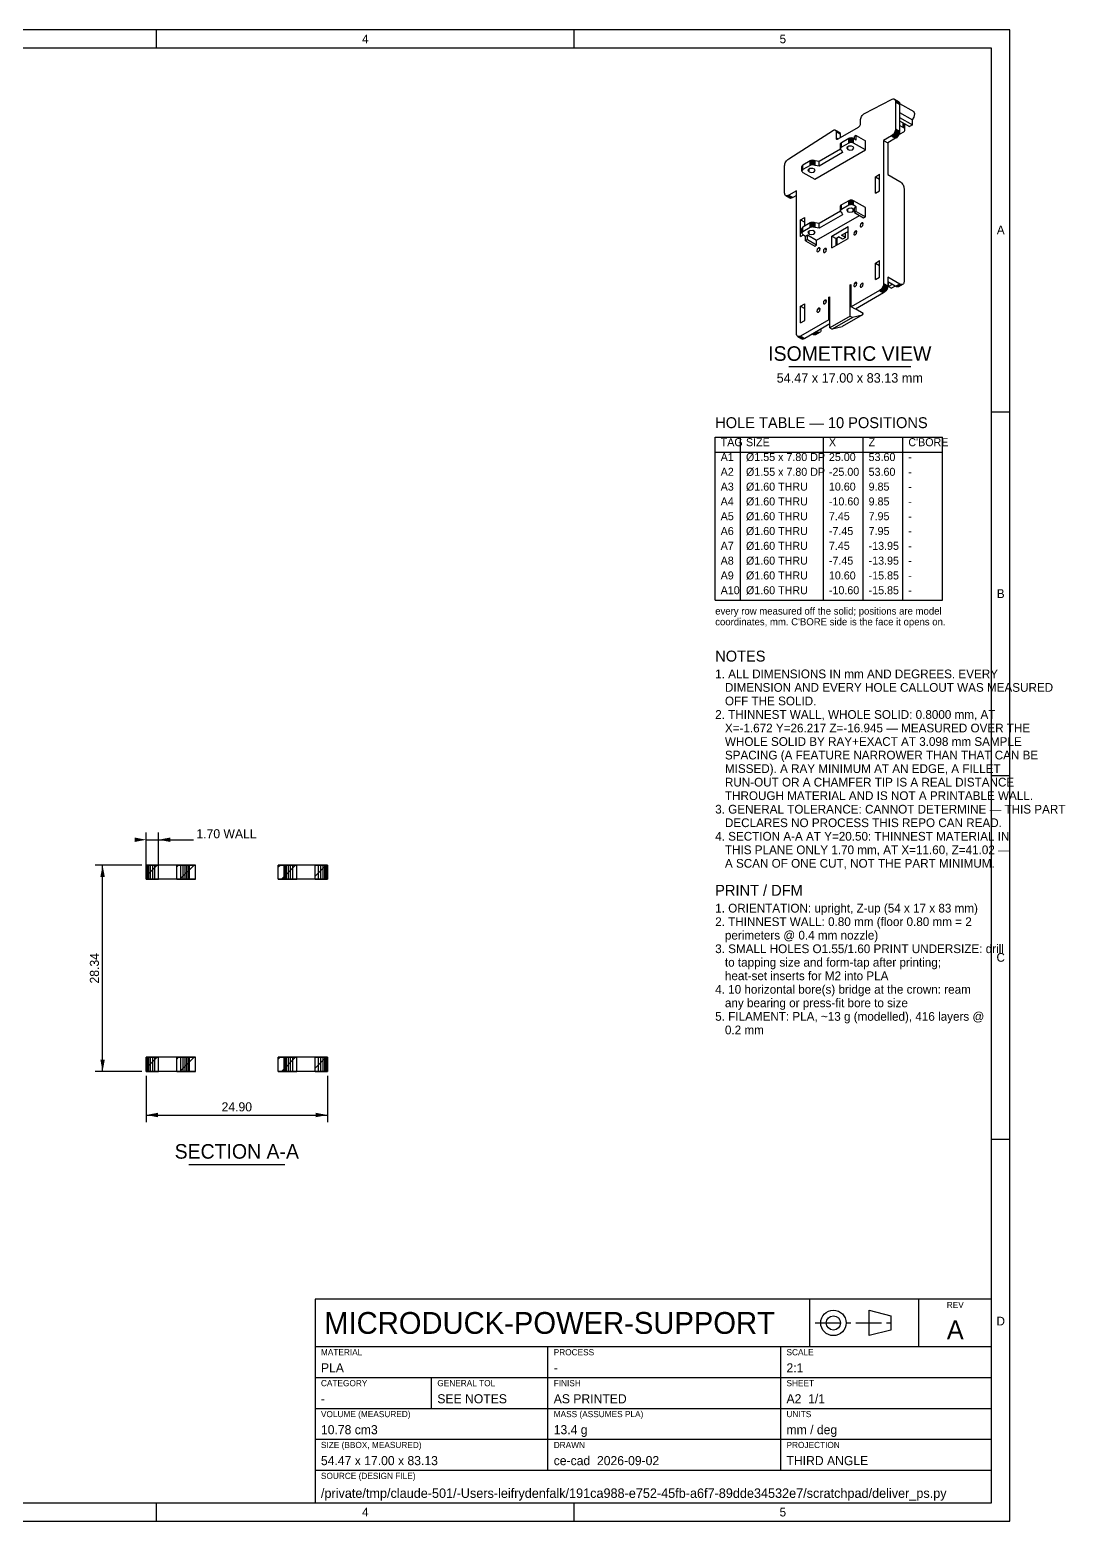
# Model space of a CAD drawing. Header units: millimetres. Extents: x 5 to 604, y 5 to 415.
# Drawn here: x 319.6 to 604.2, y 5 to 415 of the extents above; entities that cross this region are included whole.
import ezdxf
from ezdxf.enums import TextEntityAlignment as Align

# ---------------------------------------------------------------- set-up
doc = ezdxf.new("R2010")
doc.units = ezdxf.units.MM
doc.linetypes.add('CENTER', pattern=[11.2, 7, -1.4, 1.4, -1.4])
for name, color, linetype in [('CENTER', 4, 'CENTER'), ('DIM', 3, 'CONTINUOUS'), ('FRAME', 7, 'CONTINUOUS'), ('HATCH', 5, 'CONTINUOUS'), ('SECTION', 7, 'CONTINUOUS'), ('TEXT', 3, 'CONTINUOUS'), ('TITLE', 7, 'CONTINUOUS'), ('VISIBLE', 7, 'CONTINUOUS')]:
    doc.layers.add(name, color=color, linetype=linetype)

msp = doc.modelspace()

# ---------------------------------------------------------------- linework, layer by layer
at = {"layer": 'CENTER'}
msp.add_line((535.5, 59.5), (557.75, 59.5), dxfattribs=at)
at = {"layer": 'DIM'}
for p, q in [((351.566, 183.233665), (351.566, 194.34)), ((354.966, 183.233665), (354.966, 194.34)), ((351.566, 192.34), (354.966, 192.34)), ((354.966, 192.34), (364.566, 192.34)), ((350.366, 185.34), (337.566, 185.34)), ((339.566, 128.66), (339.566, 185.34)), ((350.366, 128.66), (337.566, 128.66)), ((351.566, 127.46), (351.566, 114.66)), ((401.366, 127.46), (401.366, 114.66)), ((351.566, 116.66), (401.366, 116.66))]:
    msp.add_line(p, q, dxfattribs=at)
for points in [[(351.566, 192.34), (348.366, 192.948), (348.366, 191.732)], [(354.966, 192.34), (358.166, 191.732), (358.166, 192.948)], [(339.566, 185.34), (338.958, 182.14), (340.174, 182.14)], [(339.566, 128.66), (340.174, 131.86), (338.958, 131.86)], [(351.566, 116.66), (354.766, 116.052), (354.766, 117.268)], [(401.366, 116.66), (398.166, 117.268), (398.166, 116.052)]]:
    msp.add_solid(points, dxfattribs=at)
at = {"layer": 'FRAME'}
for p, q in [((584, 410), (10, 410)), ((584, 10), (584, 410)), ((584, 66), (398, 66)), ((398, 66), (398, 10)), ((584, 10), (584, 66)), ((10, 10), (584, 10)), ((398, 10), (584, 10))]:
    msp.add_line(p, q, dxfattribs=at)
at = {"layer": 'HATCH'}
for p, q in [((351.566, 182.302644), (354.603356, 185.34)), ((359.966, 184.845284), (360.460716, 185.34)), ((360.823356, 181.46), (364.703356, 185.34)), ((387.866, 184.845284), (388.360716, 185.34)), ((388.723356, 181.46), (392.603356, 185.34)), ((397.966, 182.302644), (401.003356, 185.34)), ((354.965997, 181.46), (354.966, 181.460003)), ((365.065997, 181.46), (365.066, 181.460003)), ((392.965997, 181.46), (392.966, 181.460003)), ((401.365997, 181.46), (401.366, 181.460003)), ((351.566, 129.502644), (354.603356, 132.54)), ((359.966, 132.045284), (360.460716, 132.54)), ((360.823356, 128.66), (364.703356, 132.54)), ((387.866, 132.045284), (388.360716, 132.54)), ((388.723356, 128.66), (392.603356, 132.54)), ((397.966, 129.502644), (401.003356, 132.54)), ((354.965997, 128.66), (354.966, 128.660003)), ((365.065997, 128.66), (365.066, 128.660003)), ((392.965997, 128.66), (392.966, 128.660003)), ((401.365997, 128.66), (401.366, 128.660003))]:
    msp.add_line(p, q, dxfattribs=at)
at = {"layer": 'SECTION'}
for p, q in [((351.566, 181.46), (351.566, 185.34)), ((351.566, 185.34), (353.466, 185.34)), ((353.466, 185.34), (354.966, 185.34)), ((354.966, 181.46), (354.966, 185.34)), ((359.966, 181.46), (359.966, 185.34)), ((359.966, 185.34), (365.066, 185.34)), ((365.066, 181.46), (365.066, 185.34)), ((387.866, 181.46), (387.866, 185.34)), ((387.866, 185.34), (392.966, 185.34)), ((392.966, 181.46), (392.966, 185.34)), ((397.966, 181.46), (397.966, 185.34)), ((397.966, 185.34), (399.466, 185.34)), ((399.466, 185.34), (401.366, 185.34)), ((401.366, 185.34), (401.366, 181.46)), ((351.566, 181.46), (354.966, 181.46)), ((359.966, 181.46), (365.066, 181.46)), ((387.866, 181.46), (392.966, 181.46)), ((397.966, 181.46), (401.366, 181.46)), ((351.566, 128.66), (351.566, 132.54)), ((351.566, 132.54), (354.966, 132.54)), ((354.966, 128.66), (354.966, 132.54)), ((359.966, 128.66), (359.966, 132.54)), ((359.966, 132.54), (365.066, 132.54)), ((365.066, 128.66), (365.066, 132.54)), ((387.866, 128.66), (387.866, 132.54)), ((387.866, 132.54), (392.966, 132.54)), ((392.966, 128.66), (392.966, 132.54)), ((397.966, 128.66), (397.966, 132.54)), ((397.966, 132.54), (401.366, 132.54)), ((401.366, 132.54), (401.366, 128.66)), ((351.566, 128.66), (353.466, 128.66)), ((353.466, 128.66), (354.966, 128.66)), ((359.966, 128.66), (365.066, 128.66)), ((387.866, 128.66), (392.966, 128.66)), ((397.966, 128.66), (399.466, 128.66)), ((399.466, 128.66), (401.366, 128.66))]:
    msp.add_line(p, q, dxfattribs=at)
at = {"layer": 'TEXT'}
for p, q in [((528.2, 322.4), (561.8, 322.4)), ((363.266, 103.06), (389.666, 103.06))]:
    msp.add_line(p, q, dxfattribs=at)
at = {"layer": 'TITLE'}
for p, q in [((589, 415), (5, 415)), ((354.4, 410), (354.4, 415)), ((469.2, 410), (469.2, 415)), ((589, 5), (589, 415)), ((584, 310), (589, 310)), ((508, 303), (570.52, 303)), ((508, 258.23), (508, 303)), ((514.96, 258.23), (514.96, 303)), ((537.76, 258.23), (537.76, 303)), ((548.68, 258.23), (548.68, 303)), ((559.6, 258.23), (559.6, 303)), ((570.52, 258.23), (570.52, 303)), ((508, 298.93), (570.52, 298.93)), ((508, 258.23), (570.52, 258.23)), ((584, 210), (589, 210)), ((584, 110), (589, 110)), ((534, 53), (534, 66)), ((564, 53), (564, 66)), ((550.3, 56), (550.3, 63)), ((550.3, 63), (556.25, 61.46)), ((556.25, 57.54), (550.3, 56)), ((556.25, 61.46), (556.25, 57.54)), ((398, 53), (584, 53)), ((462, 19), (462, 53)), ((526, 19), (526, 53)), ((398, 44.5), (584, 44.5)), ((430, 36), (430, 44.5)), ((398, 36), (584, 36)), ((398, 27.5), (584, 27.5)), ((398, 19), (584, 19)), ((354.4, 5), (354.4, 10)), ((469.2, 5), (469.2, 10)), ((5, 5), (589, 5))]:
    msp.add_line(p, q, dxfattribs=at)
for radius in [3.5, 1.96]:
    msp.add_circle((540.5, 59.5), radius, dxfattribs=at)
at = {"layer": 'VISIBLE'}
for p, q in [((549.047189, 392.014968), (556.469123, 395.85095)), ((556.469123, 395.85095), (556.687681, 395.952278)), ((556.687681, 395.952278), (556.897841, 396)), ((556.897841, 396), (557.091524, 395.992282)), ((557.091524, 395.992282), (557.261289, 395.92942)), ((557.261289, 395.92942), (558.381581, 395.282619)), ((557.261289, 395.92942), (557.400612, 395.81383)), ((557.400612, 395.81383), (558.520904, 395.167029)), ((557.400612, 395.81383), (557.504138, 395.649954)), ((557.504138, 395.649954), (558.62443, 395.003153)), ((557.504138, 395.649954), (557.567889, 395.44409)), ((557.567889, 395.44409), (558.688181, 394.797289)), ((557.567889, 395.44409), (557.589415, 395.204149)), ((557.589415, 395.204149), (558.709707, 394.557348)), ((557.589415, 395.204149), (557.589415, 387.784184)), ((558.381581, 395.282619), (558.520904, 395.167029)), ((558.520904, 395.167029), (558.62443, 395.003153)), ((558.62443, 395.003153), (558.688181, 394.797289)), ((558.688181, 394.797289), (558.709707, 394.557348)), ((558.68915, 394.786494), (562.600402, 392.528331)), ((558.709707, 394.557348), (558.709707, 387.137383)), ((547.926897, 390.074565), (547.948423, 390.339362)), ((547.926897, 389.190976), (547.926897, 390.074565)), ((547.948423, 390.339362), (548.012174, 390.61884)), ((548.012174, 390.61884), (548.1157, 390.902257)), ((548.1157, 390.902257), (548.255023, 391.178723)), ((548.255023, 391.178723), (548.424788, 391.437613)), ((548.424788, 391.437613), (548.618472, 391.668978)), ((548.618472, 391.668978), (548.828631, 391.863927)), ((548.828631, 391.863927), (549.047189, 392.014968)), ((558.709707, 392.296274), (562.238627, 390.258851)), ((558.709707, 390.888828), (562.238627, 388.851406)), ((558.709707, 389.940618), (561.417453, 388.377301)), ((562.238627, 390.258851), (562.742153, 391.027931)), ((562.238627, 388.851406), (562.238627, 390.258851)), ((562.919497, 391.869815), (562.600402, 392.528331)), ((562.742153, 391.027931), (562.919497, 391.869815)), ((528.200795, 379.530223), (540.552015, 387.408529)), ((540.552015, 387.408529), (540.683149, 387.469326)), ((540.683149, 387.469326), (540.809245, 387.497959)), ((540.809245, 387.497959), (540.925455, 387.493328)), ((540.925455, 387.493328), (541.027314, 387.455611)), ((541.027314, 387.455611), (541.110908, 387.386257)), ((541.027314, 387.455611), (542.147606, 386.80881)), ((541.110908, 387.386257), (541.173023, 387.287932)), ((541.110908, 387.386257), (542.2312, 386.739456)), ((541.173023, 387.287932), (541.211274, 387.164413)), ((541.173023, 387.287932), (542.293315, 386.641131)), ((541.211274, 387.164413), (541.22419, 387.020449)), ((541.211274, 387.164413), (542.331566, 386.517612)), ((541.22419, 387.020449), (541.22419, 385.321166)), ((541.22419, 387.020449), (542.344482, 386.373648)), ((541.784336, 384.997766), (547.366751, 388.220775)), ((542.147606, 386.80881), (542.2312, 386.739456)), ((542.2312, 386.739456), (542.293315, 386.641131)), ((542.293315, 386.641131), (542.331566, 386.517612)), ((542.331566, 386.517612), (542.344482, 386.373648)), ((542.344482, 386.373648), (542.344482, 385.321166)), ((546.78812, 385.967644), (546.255981, 385.660413)), ((546.255981, 384.994209), (546.255981, 385.660413)), ((546.78812, 385.967644), (549.308777, 384.512342)), ((546.78812, 384.686978), (546.78812, 385.967644)), ((547.366751, 388.220775), (547.511727, 388.326516)), ((547.511727, 388.326516), (547.646824, 388.46913)), ((547.646824, 388.46913), (547.762834, 388.638897)), ((547.762834, 388.638897), (547.851851, 388.824248)), ((547.851851, 388.824248), (547.90781, 389.012552)), ((547.90781, 389.012552), (547.926897, 389.190976)), ((556.469123, 385.843782), (554.312561, 384.59869)), ((556.687681, 385.994822), (556.469123, 385.843782)), ((556.469123, 385.843782), (557.589415, 385.196981)), ((556.897841, 386.189771), (556.687681, 385.994822)), ((556.687681, 385.994822), (557.807973, 385.348021)), ((557.091524, 386.421136), (556.897841, 386.189771)), ((556.897841, 386.189771), (558.018133, 385.54297)), ((557.261289, 386.680026), (557.091524, 386.421136)), ((557.091524, 386.421136), (558.211816, 385.774335)), ((557.400612, 386.956492), (557.261289, 386.680026)), ((557.261289, 386.680026), (558.381581, 386.033225)), ((557.504138, 387.239909), (557.400612, 386.956492)), ((557.400612, 386.956492), (558.520904, 386.309691)), ((557.567889, 387.519387), (557.504138, 387.239909)), ((557.504138, 387.239909), (558.62443, 386.593109)), ((557.589415, 387.784184), (557.567889, 387.519387)), ((557.567889, 387.519387), (558.688181, 386.872586)), ((557.589415, 387.784184), (558.709707, 387.137383)), ((558.018133, 385.54297), (557.807973, 385.348021)), ((558.211816, 385.774335), (558.018133, 385.54297)), ((558.381581, 386.033225), (558.211816, 385.774335)), ((558.520904, 386.309691), (558.381581, 386.033225)), ((558.434085, 386.137412), (559.689963, 386.862493)), ((558.62443, 386.593109), (558.520904, 386.309691)), ((558.688181, 386.872586), (558.62443, 386.593109)), ((558.709707, 387.137383), (558.688181, 386.872586)), ((559.689963, 388.156095), (558.709707, 388.722045)), ((559.689963, 388.156095), (559.689963, 389.374668)), ((559.886995, 388.017482), (559.689963, 388.156095)), ((559.689963, 386.862493), (559.886995, 387.001106)), ((559.886995, 388.017482), (559.886995, 389.260911)), ((560.033403, 387.85934), (559.886995, 388.017482)), ((559.886995, 387.001106), (560.033403, 387.159248)), ((560.033403, 389.13095), (559.943044, 389.228551)), ((560.12356, 388.959356), (560.033403, 389.13095)), ((560.033403, 387.85934), (560.033403, 389.13095)), ((560.12356, 387.687746), (560.033403, 387.85934)), ((560.033403, 387.159248), (560.12356, 387.330842)), ((560.154003, 388.780904), (560.12356, 388.959356)), ((560.12356, 387.687746), (560.12356, 388.959356)), ((560.154003, 387.509294), (560.12356, 387.687746)), ((560.12356, 387.330842), (560.154003, 387.509294)), ((560.154003, 387.509294), (560.154003, 388.780904)), ((562.238627, 388.851406), (561.417453, 388.377301)), ((535.361142, 373.924211), (549.308777, 381.976882)), ((542.475815, 382.197268), (536.62147, 378.81726)), ((541.22419, 385.321166), (541.243276, 385.164782)), ((541.22419, 385.321166), (541.784336, 384.997766)), ((541.243276, 385.164782), (541.299235, 385.041093)), ((541.243276, 385.164782), (541.639359, 384.936103)), ((541.299235, 385.041093), (541.388253, 384.958531)), ((541.299235, 385.041093), (541.504263, 384.922721)), ((541.388253, 384.958531), (541.504263, 384.922721)), ((541.504263, 384.922721), (541.639359, 384.936103)), ((541.639359, 384.936103), (541.784336, 384.997766)), ((542.481028, 383.713294), (542.448637, 383.571247)), ((542.448637, 382.316453), (542.448637, 383.571247)), ((542.481028, 382.4585), (542.448637, 382.316453)), ((542.448637, 382.316453), (542.481028, 382.174406)), ((542.575994, 383.845661), (542.481028, 383.713294)), ((542.481028, 382.4585), (542.481028, 383.713294)), ((542.575994, 382.590867), (542.481028, 382.4585)), ((542.481028, 382.174406), (542.575994, 382.042038)), ((542.727061, 383.959327), (542.575994, 383.845661)), ((542.575994, 382.590867), (542.575994, 383.845661)), ((542.727061, 382.704533), (542.575994, 382.590867)), ((542.575994, 382.042038), (542.727061, 381.928372)), ((544.71558, 385.107399), (542.727061, 383.959327)), ((542.727061, 382.704533), (542.727061, 383.959327)), ((544.71558, 383.852605), (542.727061, 382.704533)), ((542.727061, 381.928372), (543.007134, 381.249231)), ((544.21941, 382.694904), (544.145482, 382.478153)), ((544.145482, 382.478153), (544.435507, 382.073903)), ((544.703509, 382.992524), (544.21941, 382.694904)), ((544.435507, 382.073903), (544.435507, 382.882404)), ((544.435507, 382.073903), (545.053825, 381.908414)), ((545.440889, 383.022017), (544.703509, 382.992524)), ((544.912455, 385.194618), (544.71558, 385.107399)), ((544.71558, 383.852605), (544.71558, 385.107399)), ((544.912455, 383.939824), (544.71558, 383.852605)), ((545.141722, 385.249446), (544.912455, 385.194618)), ((544.912455, 383.939824), (544.912455, 385.194618)), ((545.141722, 383.994652), (544.912455, 383.939824)), ((545.053825, 381.908414), (545.768992, 382.038669)), ((545.387755, 385.268147), (545.141722, 385.249446)), ((545.141722, 383.994652), (545.141722, 385.249446)), ((545.387755, 384.013353), (545.141722, 383.994652)), ((545.633788, 385.249446), (545.387755, 385.268147)), ((545.387755, 384.013353), (545.387755, 385.268147)), ((545.633788, 383.994652), (545.387755, 384.013353)), ((545.95803, 382.796621), (545.440889, 383.022017)), ((545.863055, 385.194618), (545.633788, 385.249446)), ((545.633788, 383.994652), (545.633788, 385.249446)), ((545.863055, 383.939824), (545.633788, 383.994652)), ((545.768992, 382.038669), (546.125897, 382.478153)), ((546.05993, 385.107399), (545.863055, 385.194618)), ((545.863055, 383.939824), (545.863055, 385.194618)), ((546.05993, 383.852605), (545.863055, 383.939824)), ((546.125897, 382.478153), (545.95803, 382.796621)), ((546.78812, 384.686978), (546.05993, 385.107399)), ((546.05993, 383.852605), (546.05993, 385.107399)), ((549.308777, 381.976882), (546.05993, 383.852605)), ((549.308777, 381.976882), (549.308777, 384.512342)), ((554.312561, 384.59869), (555.432853, 383.951889)), ((554.312561, 384.59869), (554.312561, 345.273196)), ((557.589415, 385.196981), (555.432853, 383.951889)), ((555.432853, 383.951889), (555.432853, 375.241421)), ((557.807973, 385.348021), (557.589415, 385.196981)), ((527.080503, 377.58982), (527.102029, 377.854617)), ((527.080503, 370.169856), (527.080503, 377.58982)), ((527.102029, 377.854617), (527.16578, 378.134095)), ((527.16578, 378.134095), (527.269306, 378.417512)), ((527.269306, 378.417512), (527.408629, 378.693978)), ((527.408629, 378.693978), (527.578394, 378.952868)), ((527.578394, 378.952868), (527.772078, 379.184233)), ((527.772078, 379.184233), (527.982237, 379.379182)), ((527.982237, 379.379182), (528.200795, 379.530223)), ((531.866262, 377.584855), (531.833871, 377.442808)), ((531.833871, 376.188014), (531.833871, 377.442808)), ((531.961227, 377.717223), (531.866262, 377.584855)), ((531.866262, 376.330062), (531.866262, 377.584855)), ((532.112295, 377.830889), (531.961227, 377.717223)), ((531.961227, 376.462429), (531.961227, 377.717223)), ((534.100813, 378.97896), (532.112295, 377.830889)), ((532.112295, 376.576095), (532.112295, 377.830889)), ((534.100813, 377.724167), (532.112295, 376.576095)), ((534.297689, 379.066179), (534.100813, 378.97896)), ((534.100813, 377.724167), (534.100813, 378.97896)), ((534.297689, 377.811386), (534.100813, 377.724167)), ((534.526955, 379.121008), (534.297689, 379.066179)), ((534.297689, 377.811386), (534.297689, 379.066179)), ((534.526955, 377.866214), (534.297689, 377.811386)), ((534.772988, 379.139708), (534.526955, 379.121008)), ((534.526955, 377.866214), (534.526955, 379.121008)), ((534.772988, 377.884915), (534.526955, 377.866214)), ((535.019021, 379.121008), (534.772988, 379.139708)), ((534.772988, 377.884915), (534.772988, 379.139708)), ((535.019021, 377.866214), (534.772988, 377.884915)), ((535.248288, 379.066179), (535.019021, 379.121008)), ((535.019021, 377.866214), (535.019021, 379.121008)), ((535.248288, 377.811386), (535.019021, 377.866214)), ((535.445163, 378.97896), (535.248288, 379.066179)), ((535.248288, 377.811386), (535.248288, 379.066179)), ((535.445163, 377.724167), (535.248288, 377.811386)), ((536.62147, 378.81726), (535.445163, 378.97896)), ((535.445163, 377.724167), (535.445163, 378.97896)), ((536.62147, 377.562466), (535.445163, 377.724167)), ((543.007134, 381.249231), (536.62147, 377.562466)), ((536.62147, 377.562466), (536.62147, 378.81726)), ((531.866262, 376.330062), (531.833871, 376.188014)), ((531.833871, 376.188014), (531.866262, 376.045967)), ((531.961227, 376.462429), (531.866262, 376.330062)), ((531.866262, 376.045967), (531.961227, 375.9136)), ((532.112295, 376.576095), (531.961227, 376.462429)), ((531.961227, 375.9136), (532.112295, 375.799934)), ((532.112295, 375.799934), (535.361142, 373.924211)), ((533.576636, 376.550296), (533.502708, 376.333545)), ((533.502708, 376.333545), (533.792733, 375.929294)), ((534.060735, 376.847915), (533.576636, 376.550296)), ((533.792733, 375.929294), (533.792733, 376.737795)), ((533.792733, 375.929294), (534.411051, 375.763805)), ((534.798115, 376.877409), (534.060735, 376.847915)), ((534.411051, 375.763805), (535.126218, 375.89406)), ((535.315256, 376.652013), (534.798115, 376.877409)), ((535.126218, 375.89406), (535.483123, 376.333545)), ((535.483123, 376.333545), (535.315256, 376.652013)), ((552.052372, 374.626637), (553.192269, 375.284757)), ((552.052372, 374.626637), (553.172664, 373.979836)), ((552.052372, 370.07704), (552.052372, 374.626637)), ((553.172664, 373.979836), (553.192269, 373.991155)), ((553.172664, 370.72384), (553.172664, 373.979836)), ((553.192269, 370.73516), (553.192269, 375.284757)), ((555.432853, 375.241421), (558.793729, 373.301019)), ((558.793729, 373.301019), (558.988266, 373.16905)), ((558.988266, 373.16905), (559.176892, 373.001786)), ((527.102029, 369.929914), (527.080503, 370.169856)), ((527.16578, 369.72405), (527.102029, 369.929914)), ((527.269306, 369.560174), (527.16578, 369.72405)), ((527.408629, 369.444585), (527.269306, 369.560174)), ((527.408629, 369.444585), (528.528921, 368.797784)), ((527.578394, 369.381723), (527.408629, 369.444585)), ((527.578394, 369.381723), (528.698686, 368.734922)), ((527.772078, 369.374004), (527.578394, 369.381723)), ((527.982237, 369.421726), (527.772078, 369.374004)), ((527.772078, 369.374004), (528.89237, 368.727203)), ((528.200795, 369.523055), (527.982237, 369.421726)), ((527.982237, 369.421726), (529.102529, 368.774925)), ((530.357357, 370.768146), (528.200795, 369.523055)), ((528.200795, 369.523055), (529.321087, 368.876254)), ((530.357357, 369.474545), (529.321087, 368.876254)), ((530.357357, 331.442652), (530.357357, 370.768146)), ((552.052372, 370.07704), (553.192269, 370.73516)), ((559.176892, 373.001786), (559.353875, 372.804308)), ((559.353875, 372.804308), (559.513839, 372.582618)), ((559.513839, 372.582618), (559.651923, 372.34345)), ((559.651923, 372.34345), (559.763931, 372.094072)), ((559.763931, 372.094072), (559.846459, 371.842061)), ((559.846459, 371.842061), (559.897001, 371.595074)), ((559.897001, 371.595074), (559.914021, 371.360616)), ((559.914021, 371.360616), (559.914021, 345.747301)), ((528.698686, 368.734922), (528.528921, 368.797784)), ((528.89237, 368.727203), (528.698686, 368.734922)), ((529.102529, 368.774925), (528.89237, 368.727203)), ((529.321087, 368.876254), (529.102529, 368.774925)), ((542.475815, 365.121724), (536.62147, 361.741717)), ((542.481028, 366.63775), (542.448637, 366.495703)), ((542.448637, 365.240909), (542.448637, 366.495703)), ((542.481028, 365.382957), (542.448637, 365.240909)), ((542.448637, 365.240909), (542.481028, 365.098862)), ((542.575994, 366.770117), (542.481028, 366.63775)), ((542.481028, 365.382957), (542.481028, 366.63775)), ((542.575994, 365.515324), (542.481028, 365.382957)), ((542.481028, 365.098862), (542.575994, 364.966495)), ((542.727061, 366.883784), (542.575994, 366.770117)), ((542.575994, 365.515324), (542.575994, 366.770117)), ((542.727061, 365.62899), (542.575994, 365.515324)), ((542.575994, 364.966495), (542.727061, 364.852829)), ((544.71558, 368.031855), (542.727061, 366.883784)), ((542.727061, 365.62899), (542.727061, 366.883784)), ((544.71558, 366.777061), (542.727061, 365.62899)), ((544.21941, 365.619361), (544.145482, 365.40261)), ((544.145482, 365.40261), (544.435507, 364.998359)), ((544.703509, 365.91698), (544.21941, 365.619361)), ((544.435507, 364.998359), (544.435507, 365.80686)), ((544.435507, 364.998359), (545.053825, 364.83287)), ((545.440889, 365.946474), (544.703509, 365.91698)), ((544.912455, 368.119074), (544.71558, 368.031855)), ((544.71558, 366.777061), (544.71558, 368.031855)), ((544.912455, 366.864281), (544.71558, 366.777061)), ((545.141722, 368.173903), (544.912455, 368.119074)), ((544.912455, 366.864281), (544.912455, 368.119074)), ((545.141722, 366.919109), (544.912455, 366.864281)), ((545.053825, 364.83287), (545.768992, 364.963125)), ((545.387755, 368.192603), (545.141722, 368.173903)), ((545.141722, 366.919109), (545.141722, 368.173903)), ((545.387755, 366.93781), (545.141722, 366.919109)), ((545.633788, 368.173903), (545.387755, 368.192603)), ((545.387755, 366.93781), (545.387755, 368.192603)), ((545.633788, 366.919109), (545.387755, 366.93781)), ((545.95803, 365.721078), (545.440889, 365.946474)), ((545.863055, 368.119074), (545.633788, 368.173903)), ((545.633788, 366.919109), (545.633788, 368.173903)), ((545.863055, 366.864281), (545.633788, 366.919109)), ((545.768992, 364.963125), (546.125897, 365.40261)), ((546.05993, 368.031855), (545.863055, 368.119074)), ((545.863055, 366.864281), (545.863055, 368.119074)), ((546.05993, 366.777061), (545.863055, 366.864281)), ((546.125897, 365.40261), (545.95803, 365.721078)), ((549.308777, 366.156133), (546.05993, 368.031855)), ((546.05993, 366.777061), (546.05993, 368.031855)), ((546.78812, 366.356641), (546.05993, 366.777061)), ((546.255981, 366.04941), (546.78812, 366.356641)), ((546.255981, 364.768745), (546.255981, 366.04941)), ((546.78812, 365.075975), (546.255981, 364.768745)), ((546.78812, 365.075975), (546.78812, 366.356641)), ((546.78812, 365.075975), (549.308777, 363.620673)), ((549.308777, 363.620673), (549.308777, 366.156133)), ((531.477649, 362.747815), (532.617546, 363.405935)), ((531.477649, 362.747815), (532.597941, 362.101014)), ((531.477649, 358.198218), (531.477649, 362.747815)), ((534.100813, 361.903417), (532.112295, 360.755345)), ((532.597941, 362.101014), (532.617546, 362.112333)), ((532.597941, 362.057679), (532.597941, 362.101014)), ((532.597941, 362.057679), (532.617546, 362.04636)), ((532.617546, 361.047052), (532.617546, 363.405935)), ((534.297689, 361.990636), (534.100813, 361.903417)), ((534.100813, 360.648623), (534.100813, 361.903417)), ((534.526955, 362.045464), (534.297689, 361.990636)), ((534.297689, 360.735842), (534.297689, 361.990636)), ((534.772988, 362.064165), (534.526955, 362.045464)), ((534.526955, 360.79067), (534.526955, 362.045464)), ((534.772988, 360.809371), (534.526955, 360.79067)), ((535.019021, 362.045464), (534.772988, 362.064165)), ((534.772988, 360.809371), (534.772988, 362.064165)), ((535.019021, 360.79067), (534.772988, 360.809371)), ((535.248288, 361.990636), (535.019021, 362.045464)), ((535.019021, 360.79067), (535.019021, 362.045464)), ((535.445163, 361.903417), (535.248288, 361.990636)), ((535.248288, 360.735842), (535.248288, 361.990636)), ((536.62147, 361.741717), (535.445163, 361.903417)), ((535.445163, 360.648623), (535.445163, 361.903417)), ((535.89328, 357.155898), (547.667549, 363.953776)), ((543.007134, 364.173688), (536.62147, 360.486923)), ((536.62147, 360.486923), (536.62147, 361.741717)), ((540.094375, 358.300736), (544.575543, 360.887939)), ((542.727061, 364.852829), (543.007134, 364.173688)), ((544.575543, 357.653935), (544.575543, 360.887939)), ((546.255981, 364.768745), (548.776638, 363.313443)), ((547.927615, 361.536627), (547.841581, 361.014638)), ((547.841581, 361.014638), (547.95564, 360.856551)), ((548.272507, 361.922821), (547.927615, 361.536627)), ((547.95564, 360.856551), (548.251521, 360.876391)), ((548.251521, 360.876391), (548.600445, 361.242078)), ((548.589373, 361.954209), (548.272507, 361.922821)), ((548.272507, 361.922821), (548.720624, 361.6641)), ((548.70963, 361.771666), (548.589373, 361.954209)), ((548.600445, 361.242078), (548.70963, 361.771666)), ((548.776638, 363.313443), (549.308777, 363.620673)), ((531.477649, 358.198218), (532.250651, 358.64451)), ((531.866262, 360.509312), (531.833871, 360.367265)), ((531.833871, 359.112471), (531.833871, 360.367265)), ((531.866262, 359.254518), (531.833871, 359.112471)), ((531.833871, 359.112471), (531.866262, 358.970424)), ((531.961227, 360.641679), (531.866262, 360.509312)), ((531.866262, 359.254518), (531.866262, 360.509312)), ((531.961227, 359.386885), (531.866262, 359.254518)), ((531.866262, 358.970424), (531.961227, 358.838057)), ((532.112295, 360.755345), (531.961227, 360.641679)), ((531.961227, 359.386885), (531.961227, 360.641679)), ((532.112295, 359.500551), (531.961227, 359.386885)), ((531.961227, 358.838057), (532.112295, 358.72439)), ((532.112295, 359.500551), (532.112295, 360.755345)), ((534.100813, 360.648623), (532.112295, 359.500551)), ((532.112295, 358.72439), (532.840485, 358.30397)), ((532.840485, 358.30397), (533.372623, 358.6112)), ((532.840485, 357.023304), (532.840485, 358.30397)), ((533.372623, 357.330534), (532.840485, 357.023304)), ((532.840485, 357.023304), (535.361142, 355.568002)), ((533.372623, 357.330534), (533.372623, 358.6112)), ((533.372623, 358.6112), (535.89328, 357.155898)), ((533.372623, 357.330534), (535.89328, 355.875232)), ((533.576636, 359.474752), (533.502708, 359.258001)), ((533.502708, 359.258001), (533.792733, 358.853751)), ((534.060735, 359.772372), (533.576636, 359.474752)), ((533.792733, 358.853751), (533.792733, 359.662252)), ((533.792733, 358.853751), (534.411051, 358.688262)), ((534.798115, 359.801865), (534.060735, 359.772372)), ((534.297689, 360.735842), (534.100813, 360.648623)), ((534.526955, 360.79067), (534.297689, 360.735842)), ((534.411051, 358.688262), (535.126218, 358.818517)), ((535.315256, 359.576469), (534.798115, 359.801865)), ((535.248288, 360.735842), (535.019021, 360.79067)), ((535.126218, 358.818517), (535.483123, 359.258001)), ((535.445163, 360.648623), (535.248288, 360.735842)), ((535.483123, 359.258001), (535.315256, 359.576469)), ((536.62147, 360.486923), (535.445163, 360.648623)), ((535.89328, 355.875232), (535.89328, 357.155898)), ((540.094375, 358.300736), (541.214667, 357.653935)), ((540.094375, 355.066731), (540.094375, 358.300736)), ((540.094375, 355.066731), (544.575543, 357.653935)), ((541.214667, 357.653935), (541.903087, 358.051394)), ((541.214667, 355.713532), (541.214667, 357.653935)), ((541.565879, 355.916304), (541.565879, 357.856707)), ((543.023379, 357.404593), (541.903087, 358.051394)), ((542.726501, 358.526793), (544.184001, 359.368281)), ((543.846793, 357.879992), (542.726501, 358.526793)), ((543.846793, 357.879992), (543.023379, 357.404593)), ((543.846793, 357.879992), (543.846793, 359.173594)), ((544.575543, 359.142224), (544.184001, 359.368281)), ((546.163155, 359.288994), (546.077121, 358.767005)), ((546.077121, 358.767005), (546.191181, 358.608918)), ((546.508047, 359.675188), (546.163155, 359.288994)), ((546.191181, 358.608918), (546.487061, 358.628758)), ((546.487061, 358.628758), (546.835986, 358.994445)), ((546.824913, 359.706576), (546.508047, 359.675188)), ((546.508047, 359.675188), (546.956164, 359.416467)), ((546.94517, 359.524033), (546.824913, 359.706576)), ((546.835986, 358.994445), (546.94517, 359.524033)), ((535.361142, 355.568002), (535.89328, 355.875232)), ((536.05252, 354.680538), (535.966486, 354.158548)), ((535.966486, 354.158548), (536.080545, 354.000462)), ((536.397412, 355.066731), (536.05252, 354.680538)), ((536.080545, 354.000462), (536.376425, 354.020301)), ((536.376425, 354.020301), (536.72535, 354.385989)), ((536.714278, 355.098119), (536.397412, 355.066731)), ((536.397412, 355.066731), (536.845528, 354.808011)), ((536.834535, 354.915577), (536.714278, 355.098119)), ((536.72535, 354.385989), (536.834535, 354.915577)), ((537.81698, 354.470327), (537.730946, 353.948338)), ((537.730946, 353.948338), (537.845005, 353.790252)), ((538.161872, 354.856521), (537.81698, 354.470327)), ((537.845005, 353.790252), (538.140885, 353.810091)), ((538.140885, 353.810091), (538.48981, 354.175778)), ((538.478738, 354.887909), (538.161872, 354.856521)), ((538.161872, 354.856521), (538.609988, 354.597801)), ((538.598995, 354.705366), (538.478738, 354.887909)), ((538.48981, 354.175778), (538.598995, 354.705366)), ((552.052372, 350.889044), (553.192269, 351.547164)), ((552.052372, 350.889044), (553.172664, 350.242243)), ((552.052372, 346.339447), (552.052372, 350.889044)), ((553.172664, 350.242243), (553.192269, 350.253563)), ((553.172664, 346.986248), (553.172664, 350.242243)), ((553.192269, 346.997567), (553.192269, 351.547164)), ((545.145212, 344.874119), (545.40624, 345.024824)), ((545.145212, 336.291718), (545.145212, 344.874119)), ((545.145212, 344.874119), (545.40624, 344.723415)), ((545.40624, 338.837527), (545.40624, 345.024824)), ((546.163155, 345.124055), (546.077121, 344.602065)), ((546.077121, 344.602065), (546.191181, 344.443979)), ((546.508047, 345.510248), (546.163155, 345.124055)), ((546.191181, 344.443979), (546.487061, 344.463818)), ((546.487061, 344.463818), (546.835986, 344.829505)), ((546.824913, 345.541636), (546.508047, 345.510248)), ((546.508047, 345.510248), (546.956164, 345.251528)), ((546.94517, 345.359094), (546.824913, 345.541636)), ((546.835986, 344.829505), (546.94517, 345.359094)), ((547.927615, 344.913844), (547.841581, 344.391855)), ((548.272507, 345.300038), (547.927615, 344.913844)), ((548.251521, 344.253608), (548.600445, 344.619295)), ((548.589373, 345.331426), (548.272507, 345.300038)), ((548.272507, 345.300038), (548.720624, 345.041318)), ((548.70963, 345.148883), (548.589373, 345.331426)), ((548.600445, 344.619295), (548.70963, 345.148883)), ((552.052372, 346.339447), (553.192269, 346.997567)), ((554.123758, 344.445503), (553.984435, 344.169037)), ((554.227284, 344.728921), (554.123758, 344.445503)), ((554.123758, 344.445503), (555.24405, 343.798703)), ((554.291035, 345.008398), (554.227284, 344.728921)), ((554.227284, 344.728921), (555.347576, 344.08212)), ((554.312561, 345.273196), (554.291035, 345.008398)), ((554.291035, 345.008398), (555.411327, 344.361597)), ((554.312561, 345.273196), (555.432853, 344.626395)), ((555.432853, 344.626395), (555.411327, 344.361597)), ((555.432853, 347.040902), (555.432853, 344.626395)), ((558.793729, 345.1005), (555.432853, 347.040902)), ((557.673437, 344.453699), (555.432853, 345.747301)), ((555.659152, 344.436882), (555.659152, 345.616647)), ((556.680859, 345.026765), (555.659152, 344.436882)), ((555.659152, 344.436882), (556.499371, 343.951781)), ((557.521078, 344.541664), (556.499371, 343.951781)), ((558.793729, 345.1005), (557.673437, 344.453699)), ((557.867974, 344.361036), (557.673437, 344.453699)), ((558.988266, 345.007837), (557.867974, 344.361036)), ((559.176892, 344.957295), (558.0566, 344.310494)), ((559.353875, 344.950409), (558.233583, 344.303608)), ((559.513839, 344.98739), (558.393547, 344.340589)), ((558.988266, 345.007837), (558.793729, 345.1005)), ((559.176892, 344.957295), (558.988266, 345.007837)), ((559.353875, 344.950409), (559.176892, 344.957295)), ((559.513839, 344.98739), (559.353875, 344.950409)), ((559.651923, 345.067112), (559.513839, 344.98739)), ((559.763931, 345.187155), (559.651923, 345.067112)), ((559.846459, 345.34387), (559.763931, 345.187155)), ((559.897001, 345.532495), (559.846459, 345.34387)), ((559.914021, 345.747301), (559.897001, 345.532495)), ((537.81698, 340.305388), (537.730946, 339.783398)), ((538.161872, 340.691582), (537.81698, 340.305388)), ((538.478738, 340.72297), (538.161872, 340.691582)), ((538.161872, 340.691582), (538.609988, 340.432861)), ((538.598995, 340.540427), (538.478738, 340.72297)), ((538.48981, 340.010839), (538.598995, 340.540427)), ((539.263679, 341.478415), (539.524707, 341.629119)), ((539.263679, 335.291117), (539.263679, 341.478415)), ((539.263679, 341.478415), (539.524707, 341.32771)), ((539.524707, 333.046718), (539.524707, 341.629119)), ((553.192269, 343.332793), (545.40624, 338.837527)), ((554.312561, 342.685992), (546.526532, 338.190726)), ((547.841581, 344.391855), (547.95564, 344.233768)), ((547.95564, 344.233768), (548.251521, 344.253608)), ((553.410827, 343.483834), (553.192269, 343.332793)), ((553.192269, 343.332793), (554.312561, 342.685992)), ((553.620986, 343.678783), (553.410827, 343.483834)), ((553.410827, 343.483834), (554.531119, 342.837033)), ((553.81467, 343.910148), (553.620986, 343.678783)), ((553.620986, 343.678783), (554.741278, 343.031982)), ((553.984435, 344.169037), (553.81467, 343.910148)), ((553.81467, 343.910148), (554.934962, 343.263347)), ((553.984435, 344.169037), (555.104727, 343.522237)), ((554.531119, 342.837033), (554.312561, 342.685992)), ((554.741278, 343.031982), (554.531119, 342.837033)), ((554.934962, 343.263347), (554.741278, 343.031982)), ((555.104727, 343.522237), (554.934962, 343.263347)), ((555.24405, 343.798703), (555.104727, 343.522237)), ((555.347576, 344.08212), (555.24405, 343.798703)), ((555.411327, 344.361597), (555.347576, 344.08212)), ((558.0566, 344.310494), (557.867974, 344.361036)), ((558.233583, 344.303608), (558.0566, 344.310494)), ((558.393547, 344.340589), (558.233583, 344.303608)), ((531.477649, 339.010223), (532.617546, 339.668343)), ((531.477649, 339.010223), (532.597941, 338.363422)), ((531.477649, 334.460625), (531.477649, 339.010223)), ((532.597941, 338.363422), (532.617546, 338.374741)), ((532.617546, 335.118745), (532.617546, 339.668343)), ((536.05252, 338.057755), (535.966486, 337.535765)), ((535.966486, 337.535765), (536.080545, 337.377679)), ((536.397412, 338.443948), (536.05252, 338.057755)), ((536.080545, 337.377679), (536.376425, 337.397518)), ((536.376425, 337.397518), (536.72535, 337.763206)), ((536.714278, 338.475336), (536.397412, 338.443948)), ((536.397412, 338.443948), (536.845528, 338.185228)), ((536.834535, 338.292794), (536.714278, 338.475336)), ((536.72535, 337.763206), (536.834535, 338.292794)), ((537.730946, 339.783398), (537.845005, 339.625312)), ((537.845005, 339.625312), (538.140885, 339.645151)), ((538.140885, 339.645151), (538.48981, 340.010839)), ((545.145212, 336.291718), (539.524707, 333.046718)), ((548.517291, 336.664276), (542.896786, 333.419276)), ((545.145212, 336.291718), (545.738967, 335.948914)), ((546.526532, 338.190726), (545.40624, 338.837527)), ((545.738967, 335.976636), (548.517291, 336.664276)), ((548.679733, 337.05559), (546.620076, 338.244734)), ((548.517291, 336.664276), (548.679733, 336.89389)), ((548.679733, 336.89389), (548.679733, 337.05559)), ((539.263679, 335.291117), (531.477649, 330.795851)), ((531.477649, 334.460625), (532.617546, 335.118745)), ((539.524707, 334.14822), (532.597941, 330.14905)), ((537.011547, 332.160127), (536.929019, 332.003412)), ((537.06209, 332.348753), (537.011547, 332.160127)), ((537.079109, 332.563558), (537.06209, 332.348753)), ((537.079109, 332.736254), (537.079109, 332.563558)), ((539.524707, 335.140413), (539.263679, 335.291117)), ((539.524707, 333.046718), (540.118462, 332.703914)), ((545.738967, 335.948914), (540.118462, 332.703914)), ((540.202507, 332.752438), (542.896786, 333.419276)), ((545.738967, 335.948914), (545.738967, 335.976636)), ((530.378883, 331.202711), (530.357357, 331.442652)), ((530.442634, 330.996847), (530.378883, 331.202711)), ((530.546161, 330.832971), (530.442634, 330.996847)), ((530.685483, 330.717381), (530.546161, 330.832971)), ((530.685483, 330.717381), (531.805775, 330.07058)), ((530.855248, 330.654519), (530.685483, 330.717381)), ((530.855248, 330.654519), (531.97554, 330.007718)), ((531.048932, 330.646801), (530.855248, 330.654519)), ((531.259091, 330.694523), (531.048932, 330.646801)), ((531.048932, 330.646801), (532.169224, 330)), ((531.477649, 330.795851), (531.259091, 330.694523)), ((531.259091, 330.694523), (532.379383, 330.047722)), ((531.477649, 330.795851), (532.597941, 330.14905)), ((531.97554, 330.007718), (531.805775, 330.07058)), ((532.169224, 330), (531.97554, 330.007718)), ((532.379383, 330.047722), (532.169224, 330)), ((532.597941, 330.14905), (532.379383, 330.047722)), ((534.838525, 331.269956), (534.688966, 331.356304)), ((535.958817, 331.916757), (534.838525, 331.269956)), ((535.033062, 331.177293), (534.838525, 331.269956)), ((536.153354, 331.824094), (535.033062, 331.177293)), ((535.221688, 331.126751), (535.033062, 331.177293)), ((536.34198, 331.773552), (535.221688, 331.126751)), ((535.398671, 331.119866), (535.221688, 331.126751)), ((536.518963, 331.766667), (535.398671, 331.119866)), ((535.558635, 331.156846), (535.398671, 331.119866)), ((536.678927, 331.803647), (535.558635, 331.156846)), ((535.958817, 331.916757), (535.809258, 332.003105)), ((536.153354, 331.824094), (535.958817, 331.916757)), ((536.34198, 331.773552), (536.153354, 331.824094)), ((536.518963, 331.766667), (536.34198, 331.773552)), ((536.678927, 331.803647), (536.518963, 331.766667)), ((536.817011, 331.88337), (536.678927, 331.803647)), ((536.929019, 332.003412), (536.817011, 331.88337)), ((351.647778, 185.34), (351.566, 185.34)), ((351.647778, 181.46), (351.647778, 185.34)), ((351.887539, 185.34), (351.647778, 185.34)), ((351.887539, 181.46), (351.887539, 185.34)), ((352.268944, 185.34), (351.887539, 185.34)), ((352.268944, 181.46), (352.268944, 185.34)), ((352.766, 185.34), (352.268944, 185.34)), ((352.766, 181.46), (352.766, 185.34)), ((353.344834, 185.34), (352.766, 185.34)), ((353.344834, 181.46), (353.344834, 185.34)), ((353.966, 185.34), (353.344834, 185.34)), ((353.966, 181.46), (353.966, 185.34)), ((361.066, 185.34), (353.966, 185.34)), ((361.066, 181.46), (361.066, 185.34)), ((361.687166, 185.34), (361.066, 185.34)), ((361.687166, 181.46), (361.687166, 185.34)), ((362.266, 185.34), (361.687166, 185.34)), ((362.266, 181.46), (362.266, 185.34)), ((362.763056, 185.34), (362.266, 185.34)), ((362.763056, 181.46), (362.763056, 185.34)), ((363.144461, 185.34), (362.763056, 185.34)), ((363.144461, 181.46), (363.144461, 185.34)), ((363.384222, 185.34), (363.144461, 185.34)), ((363.384222, 181.46), (363.384222, 185.34)), ((363.466, 185.34), (363.384222, 185.34)), ((363.466, 181.46), (363.466, 185.34)), ((365.066, 185.34), (363.466, 185.34)), ((389.466, 185.34), (387.866, 185.34)), ((389.466, 181.46), (389.466, 185.34)), ((389.547778, 185.34), (389.466, 185.34)), ((389.547778, 181.46), (389.547778, 185.34)), ((389.787539, 185.34), (389.547778, 185.34)), ((389.787539, 181.46), (389.787539, 185.34)), ((390.168944, 185.34), (389.787539, 185.34)), ((390.168944, 181.46), (390.168944, 185.34)), ((390.666, 185.34), (390.168944, 185.34)), ((390.666, 181.46), (390.666, 185.34)), ((391.244834, 185.34), (390.666, 185.34)), ((391.244834, 181.46), (391.244834, 185.34)), ((391.866, 185.34), (391.244834, 185.34)), ((391.866, 181.46), (391.866, 185.34)), ((398.966, 185.34), (391.866, 185.34)), ((398.966, 181.46), (398.966, 185.34)), ((399.587166, 185.34), (398.966, 185.34)), ((399.587166, 181.46), (399.587166, 185.34)), ((400.166, 185.34), (399.587166, 185.34)), ((400.166, 181.46), (400.166, 185.34)), ((400.663056, 185.34), (400.166, 185.34)), ((400.663056, 181.46), (400.663056, 185.34)), ((401.044461, 185.34), (400.663056, 185.34)), ((401.044461, 181.46), (401.044461, 185.34)), ((401.284222, 185.34), (401.044461, 185.34)), ((401.284222, 181.46), (401.284222, 185.34)), ((401.366, 185.34), (401.284222, 185.34)), ((351.647778, 181.46), (351.566, 181.46)), ((351.887539, 181.46), (351.647778, 181.46)), ((352.268944, 181.46), (351.887539, 181.46)), ((352.766, 181.46), (352.268944, 181.46)), ((353.344834, 181.46), (352.766, 181.46)), ((353.966, 181.46), (353.344834, 181.46)), ((361.066, 181.46), (353.966, 181.46)), ((361.687166, 181.46), (361.066, 181.46)), ((362.266, 181.46), (361.687166, 181.46)), ((362.763056, 181.46), (362.266, 181.46)), ((363.144461, 181.46), (362.763056, 181.46)), ((363.384222, 181.46), (363.144461, 181.46)), ((363.466, 181.46), (363.384222, 181.46)), ((365.066, 181.46), (363.466, 181.46)), ((389.466, 181.46), (387.866, 181.46)), ((389.547778, 181.46), (389.466, 181.46)), ((389.787539, 181.46), (389.547778, 181.46)), ((390.168944, 181.46), (389.787539, 181.46)), ((390.666, 181.46), (390.168944, 181.46)), ((391.244834, 181.46), (390.666, 181.46)), ((391.866, 181.46), (391.244834, 181.46)), ((398.966, 181.46), (391.866, 181.46)), ((399.587166, 181.46), (398.966, 181.46)), ((400.166, 181.46), (399.587166, 181.46)), ((400.663056, 181.46), (400.166, 181.46)), ((401.044461, 181.46), (400.663056, 181.46)), ((401.284222, 181.46), (401.044461, 181.46)), ((401.366, 181.46), (401.284222, 181.46)), ((351.647778, 132.54), (351.566, 132.54)), ((351.887539, 132.54), (351.647778, 132.54)), ((351.647778, 128.66), (351.647778, 132.54)), ((352.268944, 132.54), (351.887539, 132.54)), ((351.887539, 128.66), (351.887539, 132.54)), ((352.766, 132.54), (352.268944, 132.54)), ((352.268944, 128.66), (352.268944, 132.54)), ((353.344834, 132.54), (352.766, 132.54)), ((352.766, 128.66), (352.766, 132.54)), ((353.966, 132.54), (353.344834, 132.54)), ((353.344834, 128.66), (353.344834, 132.54)), ((361.066, 132.54), (353.966, 132.54)), ((353.966, 128.66), (353.966, 132.54)), ((361.687166, 132.54), (361.066, 132.54)), ((361.066, 128.66), (361.066, 132.54)), ((362.266, 132.54), (361.687166, 132.54)), ((361.687166, 128.66), (361.687166, 132.54)), ((362.763056, 132.54), (362.266, 132.54)), ((362.266, 128.66), (362.266, 132.54)), ((363.144461, 132.54), (362.763056, 132.54)), ((362.763056, 128.66), (362.763056, 132.54)), ((363.384222, 132.54), (363.144461, 132.54)), ((363.144461, 128.66), (363.144461, 132.54)), ((363.466, 132.54), (363.384222, 132.54)), ((363.384222, 128.66), (363.384222, 132.54)), ((365.066, 132.54), (363.466, 132.54)), ((363.466, 128.66), (363.466, 132.54)), ((389.466, 132.54), (387.866, 132.54)), ((389.547778, 132.54), (389.466, 132.54)), ((389.466, 128.66), (389.466, 132.54)), ((389.787539, 132.54), (389.547778, 132.54)), ((389.547778, 128.66), (389.547778, 132.54)), ((390.168944, 132.54), (389.787539, 132.54)), ((389.787539, 128.66), (389.787539, 132.54)), ((390.666, 132.54), (390.168944, 132.54)), ((390.168944, 128.66), (390.168944, 132.54)), ((391.244834, 132.54), (390.666, 132.54)), ((390.666, 128.66), (390.666, 132.54)), ((391.866, 132.54), (391.244834, 132.54)), ((391.244834, 128.66), (391.244834, 132.54)), ((398.966, 132.54), (391.866, 132.54)), ((391.866, 128.66), (391.866, 132.54)), ((399.587166, 132.54), (398.966, 132.54)), ((398.966, 128.66), (398.966, 132.54)), ((400.166, 132.54), (399.587166, 132.54)), ((399.587166, 128.66), (399.587166, 132.54)), ((400.663056, 132.54), (400.166, 132.54)), ((400.166, 128.66), (400.166, 132.54)), ((401.044461, 132.54), (400.663056, 132.54)), ((400.663056, 128.66), (400.663056, 132.54)), ((401.284222, 132.54), (401.044461, 132.54)), ((401.044461, 128.66), (401.044461, 132.54)), ((401.366, 132.54), (401.284222, 132.54)), ((401.284222, 128.66), (401.284222, 132.54)), ((351.647778, 128.66), (351.566, 128.66)), ((351.887539, 128.66), (351.647778, 128.66)), ((352.268944, 128.66), (351.887539, 128.66)), ((352.766, 128.66), (352.268944, 128.66)), ((353.344834, 128.66), (352.766, 128.66)), ((353.966, 128.66), (353.344834, 128.66)), ((361.066, 128.66), (353.966, 128.66)), ((361.687166, 128.66), (361.066, 128.66)), ((362.266, 128.66), (361.687166, 128.66)), ((362.763056, 128.66), (362.266, 128.66)), ((363.144461, 128.66), (362.763056, 128.66)), ((363.384222, 128.66), (363.144461, 128.66)), ((363.466, 128.66), (363.384222, 128.66)), ((365.066, 128.66), (363.466, 128.66)), ((389.466, 128.66), (387.866, 128.66)), ((389.547778, 128.66), (389.466, 128.66)), ((389.787539, 128.66), (389.547778, 128.66)), ((390.168944, 128.66), (389.787539, 128.66)), ((390.666, 128.66), (390.168944, 128.66)), ((391.244834, 128.66), (390.666, 128.66)), ((391.866, 128.66), (391.244834, 128.66)), ((398.966, 128.66), (391.866, 128.66)), ((399.587166, 128.66), (398.966, 128.66)), ((400.166, 128.66), (399.587166, 128.66)), ((400.663056, 128.66), (400.166, 128.66)), ((401.044461, 128.66), (400.663056, 128.66)), ((401.284222, 128.66), (401.044461, 128.66)), ((401.366, 128.66), (401.284222, 128.66))]:
    msp.add_line(p, q, dxfattribs=at)

# ---------------------------------------------------------------- texts
at = {"layer": 'TEXT'}
for s, height, p in [('ISOMETRIC VIEW', 4, (545, 324)), ('54.47 x 17.00 x 83.13 mm', 2.6, (545, 318)), ('24.90', 2.5, (376.466, 117.66)), ('SECTION A-A', 4, (376.466, 104.66)), ('A', 5.2, (574, 55))]:
    msp.add_text(s, height=height, dxfattribs=at).set_placement(p, align=Align.CENTER)
for s, height, p in [('HOLE TABLE — 10 POSITIONS', 3, (508, 305.5)), ('A1', 2.2, (509.5, 296.46)), ('Ø1.55 x 7.80 DP', 2.2, (516.46, 296.46)), ('25.00', 2.2, (539.26, 296.46)), ('53.60', 2.2, (550.18, 296.46)), ('-', 2.2, (561.1, 296.46)), ('A2', 2.2, (509.5, 292.39)), ('Ø1.55 x 7.80 DP', 2.2, (516.46, 292.39)), ('-25.00', 2.2, (539.26, 292.39)), ('53.60', 2.2, (550.18, 292.39)), ('-', 2.2, (561.1, 292.39)), ('A3', 2.2, (509.5, 288.32)), ('Ø1.60 THRU', 2.2, (516.46, 288.32)), ('10.60', 2.2, (539.26, 288.32)), ('9.85', 2.2, (550.18, 288.32)), ('-', 2.2, (561.1, 288.32)), ('A4', 2.2, (509.5, 284.25)), ('Ø1.60 THRU', 2.2, (516.46, 284.25)), ('-10.60', 2.2, (539.26, 284.25)), ('9.85', 2.2, (550.18, 284.25)), ('-', 2.2, (561.1, 284.25)), ('A5', 2.2, (509.5, 280.18)), ('Ø1.60 THRU', 2.2, (516.46, 280.18)), ('7.45', 2.2, (539.26, 280.18)), ('7.95', 2.2, (550.18, 280.18)), ('-', 2.2, (561.1, 280.18)), ('A6', 2.2, (509.5, 276.11)), ('Ø1.60 THRU', 2.2, (516.46, 276.11)), ('-7.45', 2.2, (539.26, 276.11)), ('7.95', 2.2, (550.18, 276.11)), ('-', 2.2, (561.1, 276.11)), ('A7', 2.2, (509.5, 272.04)), ('Ø1.60 THRU', 2.2, (516.46, 272.04)), ('7.45', 2.2, (539.26, 272.04)), ('-13.95', 2.2, (550.18, 272.04)), ('-', 2.2, (561.1, 272.04)), ('A8', 2.2, (509.5, 267.97)), ('Ø1.60 THRU', 2.2, (516.46, 267.97)), ('-7.45', 2.2, (539.26, 267.97)), ('-13.95', 2.2, (550.18, 267.97)), ('-', 2.2, (561.1, 267.97)), ('A9', 2.2, (509.5, 263.9)), ('Ø1.60 THRU', 2.2, (516.46, 263.9)), ('10.60', 2.2, (539.26, 263.9)), ('-15.85', 2.2, (550.18, 263.9)), ('-', 2.2, (561.1, 263.9)), ('A10', 2.2, (509.5, 259.83)), ('Ø1.60 THRU', 2.2, (516.46, 259.83)), ('-10.60', 2.2, (539.26, 259.83)), ('-15.85', 2.2, (550.18, 259.83)), ('-', 2.2, (561.1, 259.83)), ('NOTES', 3, (508, 241.331887)), ('1. ALL DIMENSIONS IN mm AND DEGREES. EVERY', 2.4, (508, 236.731887)), ('   DIMENSION AND EVERY HOLE CALLOUT WAS MEASURED', 2.4, (508, 233.011887)), ('   OFF THE SOLID.', 2.4, (508, 229.291887)), ('2. THINNEST WALL, WHOLE SOLID: 0.8000 mm, AT', 2.4, (508, 225.571887)), ('   X=-1.672 Y=26.217 Z=-16.945 — MEASURED OVER THE', 2.4, (508, 221.851887)), ('   WHOLE SOLID BY RAY+EXACT AT 3.098 mm SAMPLE', 2.4, (508, 218.131887)), ('   SPACING (A FEATURE NARROWER THAN THAT CAN BE', 2.4, (508, 214.411887)), ('   MISSED). A RAY MINIMUM AT AN EDGE, A FILLET', 2.4, (508, 210.691887)), ('   RUN-OUT OR A CHAMFER TIP IS A REAL DISTANCE', 2.4, (508, 206.971887)), ('   THROUGH MATERIAL AND IS NOT A PRINTABLE WALL.', 2.4, (508, 203.251887)), ('3. GENERAL TOLERANCE: CANNOT DETERMINE — THIS PART', 2.4, (508, 199.531887)), ('   DECLARES NO PROCESS THIS REPO CAN READ.', 2.4, (508, 195.811887)), ('1.70 WALL', 2.5, (365.366, 192.74)), ('4. SECTION A-A AT Y=20.50: THINNEST MATERIAL IN', 2.4, (508, 192.091887)), ('   THIS PLANE ONLY 1.70 mm, AT X=11.60, Z=41.02 —', 2.4, (508, 188.371887)), ('   A SCAN OF ONE CUT, NOT THE PART MINIMUM.', 2.4, (508, 184.651887)), ('PRINT / DFM', 3, (508, 176.931887)), ('1. ORIENTATION: upright, Z-up (54 x 17 x 83 mm)', 2.4, (508, 172.331887)), ('2. THINNEST WALL: 0.80 mm (floor 0.80 mm = 2', 2.4, (508, 168.611887)), ('   perimeters @ 0.4 mm nozzle)', 2.4, (508, 164.891887)), ('3. SMALL HOLES O1.55/1.60 PRINT UNDERSIZE: drill', 2.4, (508, 161.171887)), ('   to tapping size and form-tap after printing;', 2.4, (508, 157.451887)), ('   heat-set inserts for M2 into PLA', 2.4, (508, 153.731887)), ('4. 10 horizontal bore(s) bridge at the crown: ream', 2.4, (508, 150.011887)), ('   any bearing or press-fit bore to size', 2.4, (508, 146.291887)), ('5. FILAMENT: PLA, ~13 g (modelled), 416 layers @', 2.4, (508, 142.571887)), ('   0.2 mm', 2.4, (508, 138.851887)), ('PLA', 2.5, (399.6, 45.9)), ('-', 2.5, (463.6, 45.9)), ('2:1', 2.5, (527.6, 45.9)), ('-', 2.5, (399.6, 37.4)), ('SEE NOTES', 2.5, (431.6, 37.4)), ('AS PRINTED', 2.5, (463.6, 37.4)), ('A2  1/1', 2.5, (527.6, 37.4)), ('10.78 cm3', 2.5, (399.6, 28.9)), ('13.4 g', 2.5, (463.6, 28.9)), ('mm / deg', 2.5, (527.6, 28.9)), ('54.47 x 17.00 x 83.13', 2.5, (399.6, 20.4)), ('ce-cad  2026-09-02', 2.5, (463.6, 20.4)), ('THIRD ANGLE', 2.5, (527.6, 20.4)), ('/private/tmp/claude-501/-Users-leifrydenfalk/191ca988-e752-45fb-a6f7-89dde34532e7/scratchpad/deliver_ps.py', 2.6, (399.6, 11.4))]:
    msp.add_text(s, height=height, dxfattribs=at).set_placement(p)
msp.add_text('28.34', height=2.5, rotation=90, dxfattribs=at).set_placement((338.566, 157), align=Align.CENTER)
msp.add_text('MICRODUCK-POWER-SUPPORT', height=6, dxfattribs=at).set_placement((400.5, 59.5), align=Align.MIDDLE_LEFT)
at = {"layer": 'TITLE'}
for s, p in [('4', (411.8, 412.5)), ('5', (526.6, 412.5)), ('A', (586.5, 360)), ('B', (586.5, 260)), ('C', (586.5, 160)), ('D', (586.5, 60)), ('4', (411.8, 7.5)), ('5', (526.6, 7.5))]:
    msp.add_text(s, height=2.4, dxfattribs=at).set_placement(p, align=Align.MIDDLE_CENTER)
for s, height, p in [('TAG', 2.2, (509.5, 300.53)), ('SIZE', 2.2, (516.46, 300.53)), ('X', 2.2, (539.26, 300.53)), ('Z', 2.2, (550.18, 300.53)), ("C'BORE", 2.2, (561.1, 300.53)), ('every row measured off the solid; positions are model', 1.966, (508, 254.23)), ("coordinates, mm. C'BORE side is the face it opens on.", 1.966, (508, 251.280943)), ('MATERIAL', 1.7, (399.6, 50.6)), ('PROCESS', 1.7, (463.6, 50.6)), ('SCALE', 1.7, (527.6, 50.6)), ('CATEGORY', 1.7, (399.6, 42.1)), ('GENERAL TOL', 1.7, (431.6, 42.1)), ('FINISH', 1.7, (463.6, 42.1)), ('SHEET', 1.7, (527.6, 42.1)), ('VOLUME (MEASURED)', 1.7, (399.6, 33.6)), ('MASS (ASSUMES PLA)', 1.7, (463.6, 33.6)), ('UNITS', 1.7, (527.6, 33.6)), ('SIZE (BBOX, MEASURED)', 1.7, (399.6, 25.1)), ('DRAWN', 1.7, (463.6, 25.1)), ('PROJECTION', 1.7, (527.6, 25.1)), ('SOURCE (DESIGN FILE)', 1.7, (399.6, 16.6))]:
    msp.add_text(s, height=height, dxfattribs=at).set_placement(p)
msp.add_text('REV', height=1.7, dxfattribs=at).set_placement((574, 63.6), align=Align.CENTER)

doc.saveas('drawing.dxf')
